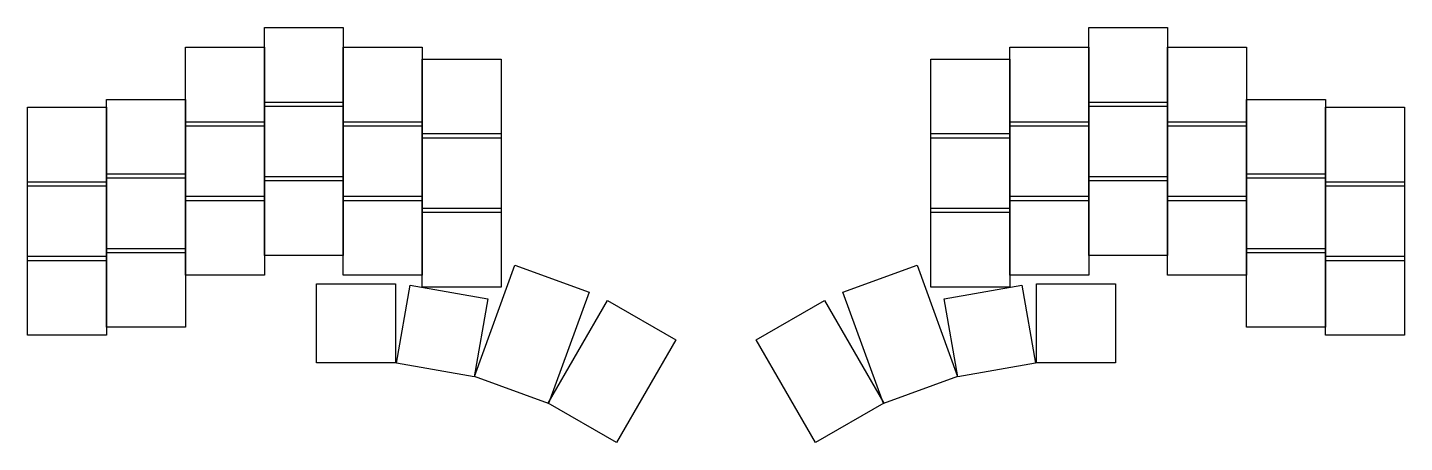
# Model space of a CAD drawing. Header units: millimetres. Extents: x 41 to 355, y -133 to -39.
import ezdxf

# ---------------------------------------------------------------- set-up
doc = ezdxf.new("R2010")
doc.units = ezdxf.units.MM

msp = doc.modelspace()

# ---------------------------------------------------------------- linework, layer by layer
for p, q in [((95, -38.82), (113, -38.82)), ((95, -56.82), (95, -38.82)), ((113, -38.82), (113, -56.82)), ((283, -38.82), (301, -38.82)), ((283, -56.82), (283, -38.82)), ((301, -38.82), (301, -56.82)), ((77, -43.32), (95, -43.32)), ((77, -61.32), (77, -43.32)), ((95, -43.32), (95, -61.32)), ((113, -43.32), (131, -43.32)), ((113, -61.32), (113, -43.32)), ((131, -43.32), (131, -61.32)), ((265, -43.32), (283, -43.32)), ((265, -61.32), (265, -43.32)), ((283, -43.32), (283, -61.32)), ((301, -43.32), (319, -43.32)), ((301, -61.32), (301, -43.32)), ((319, -43.32), (319, -61.32)), ((131, -46.02), (149, -46.02)), ((131, -64.02), (131, -46.02)), ((149, -46.02), (149, -64.02)), ((247, -46.02), (265, -46.02)), ((247, -64.02), (247, -46.02)), ((265, -46.02), (265, -64.02)), ((59, -55.2), (77, -55.2)), ((59, -73.2), (59, -55.2)), ((77, -55.2), (77, -73.2)), ((95, -55.82), (113, -55.82)), ((95, -73.82), (95, -55.82)), ((113, -55.82), (113, -73.82)), ((283, -55.82), (301, -55.82)), ((283, -73.82), (283, -55.82)), ((301, -55.82), (301, -73.82)), ((319, -55.2), (337, -55.2)), ((319, -73.2), (319, -55.2)), ((337, -55.2), (337, -73.2)), ((41, -57), (59, -57)), ((41, -75), (41, -57)), ((59, -57), (59, -75)), ((113, -56.82), (95, -56.82)), ((301, -56.82), (283, -56.82)), ((337, -57), (355, -57)), ((337, -75), (337, -57)), ((355, -57), (355, -75)), ((77, -60.32), (95, -60.32)), ((77, -78.32), (77, -60.32)), ((95, -61.32), (77, -61.32)), ((95, -60.32), (95, -78.32)), ((113, -60.32), (131, -60.32)), ((113, -78.32), (113, -60.32)), ((131, -61.32), (113, -61.32)), ((131, -60.32), (131, -78.32)), ((265, -60.32), (283, -60.32)), ((265, -78.32), (265, -60.32)), ((283, -61.32), (265, -61.32)), ((283, -60.32), (283, -78.32)), ((301, -60.32), (319, -60.32)), ((301, -78.32), (301, -60.32)), ((319, -61.32), (301, -61.32)), ((319, -60.32), (319, -78.32)), ((131, -63.02), (149, -63.02)), ((131, -81.02), (131, -63.02)), ((149, -64.02), (131, -64.02)), ((149, -63.02), (149, -81.02)), ((247, -63.02), (265, -63.02)), ((247, -81.02), (247, -63.02)), ((265, -64.02), (247, -64.02)), ((265, -63.02), (265, -81.02)), ((59, -72.2), (77, -72.2)), ((59, -90.2), (59, -72.2)), ((77, -72.2), (77, -90.2)), ((319, -72.2), (337, -72.2)), ((319, -90.2), (319, -72.2)), ((337, -72.2), (337, -90.2)), ((41, -74), (59, -74)), ((41, -92), (41, -74)), ((59, -75), (41, -75)), ((77, -73.2), (59, -73.2)), ((59, -74), (59, -92)), ((95, -72.82), (113, -72.82)), ((95, -90.82), (95, -72.82)), ((113, -73.82), (95, -73.82)), ((113, -72.82), (113, -90.82)), ((283, -72.82), (301, -72.82)), ((283, -90.82), (283, -72.82)), ((301, -73.82), (283, -73.82)), ((301, -72.82), (301, -90.82)), ((337, -73.2), (319, -73.2)), ((337, -74), (355, -74)), ((337, -92), (337, -74)), ((355, -75), (337, -75)), ((355, -74), (355, -92)), ((77, -77.32), (95, -77.32)), ((77, -95.32), (77, -77.32)), ((95, -78.32), (77, -78.32)), ((95, -77.32), (95, -95.32)), ((113, -77.32), (131, -77.32)), ((113, -95.32), (113, -77.32)), ((131, -78.32), (113, -78.32)), ((131, -77.32), (131, -95.32)), ((265, -77.32), (283, -77.32)), ((265, -95.32), (265, -77.32)), ((283, -78.32), (265, -78.32)), ((283, -77.32), (283, -95.32)), ((301, -77.32), (319, -77.32)), ((301, -95.32), (301, -77.32)), ((319, -78.32), (301, -78.32)), ((319, -77.32), (319, -95.32)), ((131, -80.02), (149, -80.02)), ((131, -98.02), (131, -80.02)), ((149, -81.02), (131, -81.02)), ((149, -80.02), (149, -98.02)), ((247, -80.02), (265, -80.02)), ((247, -98.02), (247, -80.02)), ((265, -81.02), (247, -81.02)), ((265, -80.02), (265, -98.02)), ((41, -91), (59, -91)), ((41, -109), (41, -91)), ((59, -89.2), (77, -89.2)), ((59, -107.2), (59, -89.2)), ((77, -90.2), (59, -90.2)), ((59, -91), (59, -109)), ((77, -89.2), (77, -107.2)), ((113, -90.82), (95, -90.82)), ((301, -90.82), (283, -90.82)), ((319, -89.2), (337, -89.2)), ((319, -107.2), (319, -89.2)), ((337, -90.2), (319, -90.2)), ((337, -89.2), (337, -107.2)), ((337, -91), (355, -91)), ((337, -109), (337, -91)), ((355, -91), (355, -109)), ((59, -92), (41, -92)), ((142.92, -118.43), (152.15, -93.06)), ((152.15, -93.06), (169.06, -99.22)), ((226.94, -99.22), (243.85, -93.06)), ((243.85, -93.06), (253.08, -118.43)), ((355, -92), (337, -92)), ((95, -95.32), (77, -95.32)), ((106.88, -97.3), (124.88, -97.3)), ((106.88, -115.3), (106.88, -97.3)), ((131, -95.32), (113, -95.32)), ((124.88, -97.3), (124.88, -115.3)), ((283, -95.32), (265, -95.32)), ((271.12, -97.3), (289.12, -97.3)), ((271.12, -115.3), (271.12, -97.3)), ((289.12, -97.3), (289.12, -115.3)), ((319, -95.32), (301, -95.32)), ((125.14, -115.34), (128.27, -97.61)), ((128.27, -97.61), (145.99, -100.74)), ((149, -98.02), (131, -98.02)), ((169.06, -99.22), (159.83, -124.59)), ((236.17, -124.59), (226.94, -99.22)), ((265, -98.02), (247, -98.02)), ((250.01, -100.74), (267.73, -97.61)), ((267.73, -97.61), (270.86, -115.34)), ((145.99, -100.74), (142.87, -118.46)), ((159.74, -124.47), (173.24, -101.08)), ((173.24, -101.08), (188.83, -110.08)), ((207.17, -110.08), (222.76, -101.08)), ((222.76, -101.08), (236.26, -124.47)), ((253.13, -118.46), (250.01, -100.74)), ((59, -109), (41, -109)), ((77, -107.2), (59, -107.2)), ((337, -107.2), (319, -107.2)), ((355, -109), (337, -109)), ((188.83, -110.08), (175.33, -133.47)), ((220.67, -133.47), (207.17, -110.08)), ((124.88, -115.3), (106.88, -115.3)), ((142.87, -118.46), (125.14, -115.34)), ((270.86, -115.34), (253.13, -118.46)), ((289.12, -115.3), (271.12, -115.3)), ((159.83, -124.59), (142.92, -118.43)), ((253.08, -118.43), (236.17, -124.59)), ((175.33, -133.47), (159.74, -124.47)), ((236.26, -124.47), (220.67, -133.47))]:
    msp.add_line(p, q)

doc.saveas('drawing.dxf')
